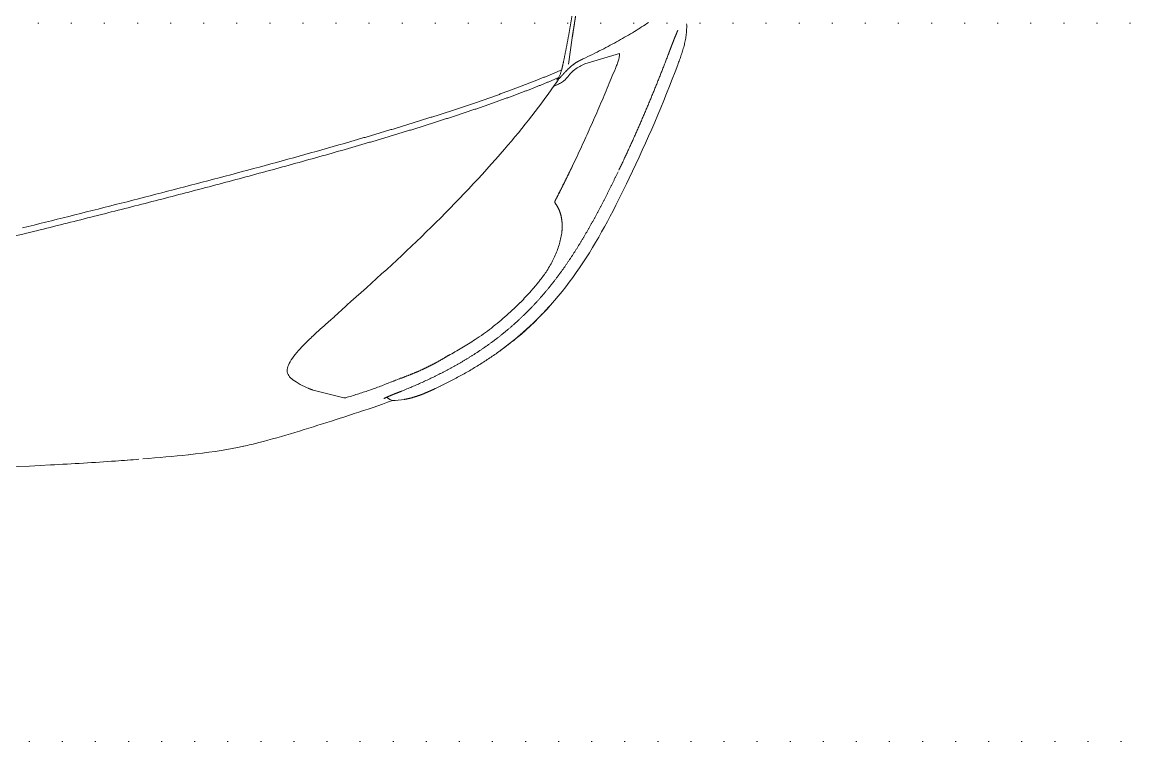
# Model space of a CAD drawing. Extents: x -2365 to 41970, y -230 to 8114.
# Drawn here: x 31223 to 31331.9, y 1439.5 to 1509.6 of the extents above; entities that cross this region are included whole.
import ezdxf
from ezdxf.xclip import XClip

# ---------------------------------------------------------------- set-up
doc = ezdxf.new("R2010")
doc.units = 0
doc.header["$LTSCALE"] = 25
doc.header["$XCLIPFRAME"] = 0
doc.linetypes.add('DOT2', pattern=[0.125, 0, -0.125])
doc.layers.get('0').update_dxf_attribs({"color": 9, "lineweight": 9})
doc.layers.add('04', color=9, linetype='Continuous', lineweight=9)
doc.layers.add('20', color=9, linetype='DOT2', lineweight=9)

# ---------------------------------------------------------------- blocks, each defined once
blk = doc.blocks.new('p-araba-polo')
for p, q in [((0.1556438648997869, -0.3961194808953081), (0.1592892307796774, -0.4217004362763959)), ((0.1094239984916498, -0.4113869156990262), (0.1433037711998395, -0.4214082166953262)), ((0.1682636251025542, -0.4355393278754037), (0.1700441275578441, -0.4382428499089741)), ((0.17202449956892, -0.4426556439778864), (0.1727196831935771, -0.4429117023904468)), ((0.1727196828699107, -0.4429117023381508), (0.1734590132596736, -0.4432011041292015)), ((0.3712213343995927, -0.6530110022386993), (0.3748701313581932, -0.6562167710618354)), ((0.3748701311740206, -0.6562167709949877), (0.3763632021990588, -0.6575241300911188)), ((0.3875345716279526, -0.6679916271740325), (0.3763632021990588, -0.6575241300911188)), ((0.4278423158916667, -0.7292942708929502), (0.4247934378239507, -0.7313859789976221)), ((0.4080701642641316, -0.7393905790118965), (0.3783363752051514, -0.7468698133104681)), ((0.3189494224807277, -0.7483493968432953), (0.3280409251587457, -0.7495201899438229)), ((0.3334405871494823, -0.7484551598318916), (0.3346200572808016, -0.7475984590617913)), ((0.3344090216215818, -0.7478144587303035), (0.3364945051648647, -0.7463742380337948))]:
    blk.add_line(p, q)
at = {"flags": 128}
for points in [[(0.3873609906133879, -0.6679991994871842), (0.3905577895610577, -0.6707065845412075), (0.3937579154642776, -0.6734358845289706)], [(0.4170624273484691, -0.6951609494344524), (0.4180921843435499, -0.696238428854926), (0.4193078049581232, -0.6975149369771856), (0.4206821063661437, -0.6989876322963795)], [(0.4270306716286428, -0.7063848700332614), (0.4276675198541966, -0.7072388788810571), (0.4282398881679228, -0.7080927272006649)]]:
    blk.add_lwpolyline(points, dxfattribs=at)
for points, degree, knots in [([(0.1448601558961968, -0.4166007626769073), (0.1418223561631748, -0.4151460906422102), (0.1357467459060331, -0.4122367414054225), (0.1269786086170939, -0.4078412319226885), (0.1184810771834464, -0.4034246283507486), (0.1102967189833635, -0.3989858069116821), (0.1024365388851152, -0.394527278567466), (0.0949341224380192, -0.3900510349280779), (0.0877739243995848, -0.3855606441271533), (0.0833370225819863, -0.3825579695356822), (0.0811185748960952, -0.3810566344211281)], 3, [0, 0, 0, 0, 0.1250006210459279, 0.2500016861291971, 0.3750023772778382, 0.5000027291904954, 0.6250027256875385, 0.7500022418362357, 0.8750013025236164, 1, 1, 1, 1]), ([(0.1516374620359784, -0.3710464073902671), (0.1519435881277218, -0.3729612388441268), (0.1525558379392464, -0.3767908869166234), (0.1531540435138368, -0.3806234584051253), (0.1534531451424073, -0.3825397367260024)], 3, [0, 0, 0, 0, 0.5000019368931803, 1, 1, 1, 1]), ([(0.0439991913866607, -0.3824005508224388), (0.0439772363220641, -0.3841125277525492), (0.0439333260520698, -0.3875364925636121), (0.0443461300935155, -0.3926724282847402), (0.0451035304101879, -0.3977713349221261), (0.0462022547938545, -0.4028138088834652), (0.0475776831796679, -0.4077902873105899), (0.0491669903709067, -0.4127044850593933), (0.0508997262440971, -0.4175707971493097), (0.0521114195835253, -0.4207940458072557), (0.0527172742390008, -0.4224056913800354)], 3, [0, 0, 0, 0, 0.1249869906595376, 0.2499747808355364, 0.3749648604653775, 0.4999604741514247, 0.6249643504973771, 0.7499729580686151, 0.8749848311545726, 1, 1, 1, 1]), ([(0.0615311477014302, -0.4113438636872928), (0.0608162331821518, -0.4094619573353242), (0.0593729850560294, -0.4056628208745537), (0.0571800888192229, -0.3999530599680696), (0.0549147117352504, -0.3942369145458997), (0.0533938682093549, -0.3906533575165838), (0.0526276807870545, -0.3888479934032318)], 3, [0, 0, 0, 0, 0.2429137469962615, 0.4903870333990226, 0.7432615264180679, 1, 1, 1, 1]), ([(0.153452890839219, -0.3825394644689908), (0.1537960695603147, -0.3848071075385491), (0.154482489573013, -0.3893428071331613), (0.1552567037930999, -0.3938604381038289), (0.1556438461898892, -0.3961194594934199)], 3, [0, 0, 0, 0, 0.4999544220822545, 1, 1, 1, 1]), ([(0.1134948559483746, -0.4260834624483181), (0.1129370331271389, -0.4247138336542946), (0.1118238692237696, -0.4219806695086703), (0.1104061261452784, -0.4178178203958112), (0.1094545522120143, -0.4140480446192214), (0.1094140019884549, -0.4121562627216094), (0.1094239984916498, -0.4113869156990262)], 3, [0, 0, 0, 0, 0.270368675124403, 0.5395344871238983, 0.8070216296385881, 1, 1, 1, 1]), ([(0.1433037565752215, -0.4214081444949898), (0.1449684688585648, -0.4221986125030384), (0.1482927199142523, -0.423777091941119), (0.151504054343377, -0.4260152628092868), (0.1531072226678702, -0.4271326066177466)], 3, [0, 0, 0, 0, 0.500778146914662, 1, 1, 1, 1]), ([(0.155322503136631, -0.4227715855141554), (0.1545004454537775, -0.4221336891711048), (0.152854716367699, -0.4208566442781461), (0.1502435114117588, -0.4192786272414964), (0.1475644358208683, -0.4178788044984856), (0.1457627598996964, -0.417027387465609), (0.1448601470805784, -0.4166008402054189)], 3, [0, 0, 0, 0, 0.2489856789960647, 0.4984601232955023, 0.7487359870608578, 1, 1, 1, 1]), ([(0.1618680530872325, -0.4288317264197304), (0.1607741426147982, -0.4277306274005781), (0.1585868303176312, -0.42552894135234), (0.1564104439369203, -0.4236905613461062), (0.1553225037997663, -0.422771585095461)], 3, [0, 0, 0, 0, 0.5001162721932115, 1, 1, 1, 1]), ([(0.1658170237353715, -0.4272914679782929), (0.1656487226840113, -0.4265848971882491), (0.1653116807782453, -0.4251699092020403), (0.1649971630492359, -0.4237296939579665), (0.1648396989791649, -0.4230086466733241)], 3, [0, 0, 0, 0, 0.4993475541106709, 1, 1, 1, 1]), ([(0.1553179783737733, -0.5209684483606765), (0.1523562368371927, -0.5147232614515361), (0.1464325919016574, -0.50223254632634), (0.1378848664367069, -0.483337212534579), (0.1295544143312099, -0.4643427186394718), (0.121423886860839, -0.4452573555417843), (0.1161380151653475, -0.4324751202550204), (0.1134948559422924, -0.4260834624483181)], 3, [0, 0, 0, 0, 0.1999586273099474, 0.3999281825915375, 0.5999212986121683, 0.7999437424159996, 1, 1, 1, 1]), ([(0.1531072226678702, -0.4271326066177466), (0.1539107076486061, -0.4277626152180432), (0.1554639368757193, -0.4289804945747023), (0.1568945587821986, -0.4305182562268044), (0.1575851204359537, -0.4312605342697538)], 3, [0, 0, 0, 0, 0.5172996790040099, 1, 1, 1, 1]), ([(0.1575851204229934, -0.4312605342797582), (0.1582439130680768, -0.4320606681984458), (0.15955644356211, -0.4336547967541123), (0.1615805747090349, -0.4361626749705323), (0.1632383922508325, -0.4375848984483213), (0.1640672094714546, -0.4382959316473887)], 3, [0, 0, 0, 0, 0.3350717761376382, 0.6675726075952833, 1, 1, 1, 1]), ([(0.1690538315480126, -0.4349895724234188), (0.1685658374198056, -0.4341885246433037), (0.1675917165222245, -0.4325894943729054), (0.1665174266123017, -0.4299797081576884), (0.1660509697343855, -0.4281896450788594), (0.1658170016621057, -0.4272917751415833)], 3, [0, 0, 0, 0, 0.3334794869615401, 0.665682881036204, 1, 1, 1, 1]), ([(0.1684042846262059, -0.4357624540296996), (0.1682773940281663, -0.4356493797043726), (0.167725244208782, -0.4351445984675451), (0.1671975947695614, -0.4346173189705809), (0.1667897673460175, -0.434209777480632)], 3, [0, 0, 0, 0, 0.227086408038035, 1, 1, 1, 1]), ([(0.1640672094714546, -0.4382959316473887), (0.164672070214408, -0.4387348630537958), (0.1658820732521917, -0.4396129301811556), (0.1678376781787279, -0.4407237654255454), (0.1691882318886542, -0.4413772631363458), (0.1698625597071555, -0.4417035527776392)], 3, [0, 0, 0, 0, 0.3335420423278977, 0.6672393423606398, 1, 1, 1, 1]), ([(0.1700441289418677, -0.4382428512962946), (0.1858215868744537, -0.4614073351966539), (0.2456853057008743, -0.5367698843725606), (0.317490923482751, -0.6056620811987017), (0.3712136202304919, -0.6530049622493693)], 3, [0, 0, 0, 0, 0.2908433637851699, 1, 1, 1, 1]), ([(0.6915655039574631, -0.5813648098421424), (0.6764123761161615, -0.5776054761725931), (0.6461082298188217, -0.5700873321497824), (0.6008181872593923, -0.5586843406418751), (0.5556845655163443, -0.547152959614067), (0.5107480260618901, -0.5354542603747348), (0.4660598651607871, -0.5235456644168011), (0.4216270948114698, -0.5114139374340853), (0.3923257037844792, -0.5030880133372051), (0.3776725219097443, -0.4989243447947587)], 3, [0, 0, 0, 0, 0.1429124287174379, 0.2858049633641293, 0.4286823786002239, 0.5715400550669344, 0.7143621050177275, 0.8571568147868561, 1, 1, 1, 1]), ([(0.3768822196691417, -0.5048357877463872), (0.3854216070746474, -0.5072673778939674), (0.4025002125283664, -0.5121305099648624), (0.4282968048250382, -0.5193040006080168), (0.4541977946296356, -0.5263965295154946), (0.4802033349507156, -0.5334059857524239), (0.5063006504326495, -0.5403426877030313), (0.5324828594970086, -0.5472133979750283), (0.5587411505948694, -0.5540247867946704), (0.5850671627997599, -0.5607823256999467), (0.6114534352806232, -0.5674911951642656), (0.6378958439694884, -0.574154942071786), (0.6643861985787681, -0.580780444291321), (0.6820845165206606, -0.5851656853023856), (0.6909339253044209, -0.5873583677058463)], 3, [0, 0, 0, 0, 0.0833420516081169, 0.1666824503321695, 0.2500004897064798, 0.3333063304655494, 0.4166154484564301, 0.4999363537502913, 0.5832684703240676, 0.6666063707675755, 0.7499461781500393, 0.8332897880338435, 0.9166425408941108, 1, 1, 1, 1]), ([(0.1719674575450085, -0.5543915273737952), (0.1691273584431201, -0.5488544891155556), (0.1634465420985407, -0.5377792074766603), (0.1580276961602749, -0.5265724412090549), (0.1553179783737733, -0.5209684483606765)], 3, [0, 0, 0, 0, 0.4999455940574217, 1, 1, 1, 1]), ([(0.0999440484591219, -0.5329266152060513), (0.1136717695911216, -0.5611442513386323), (0.1417044424971436, -0.616714044155728), (0.1884033111830945, -0.6723997889798597), (0.2203610735916754, -0.6971551173021169), (0.2283557227849542, -0.7028126241759481)], 3, [0, 0, 0, 0, 0.4363140727849699, 0.8629468861298235, 1, 1, 1, 1]), ([(0.1720708559803938, -0.5572385773874516), (0.1722546742495297, -0.5569883784163352), (0.1726070917903826, -0.5565086953757686), (0.1724985920815811, -0.555380137545953), (0.1721500462663243, -0.5547313815117008), (0.1719674615486042, -0.5543915325387019)], 3, [0, 0, 0, 0, 0.3417301855796922, 0.6551672607520751, 1, 1, 1, 1]), ([(0.1811010847001739, -0.6243485240906779), (0.1799699851887908, -0.6225812625694829), (0.1777077961837108, -0.6190467551792694), (0.1747179627707283, -0.6135496363716442), (0.1720477613400817, -0.6079470205082629), (0.1697507006209094, -0.6022517974633815), (0.1678720136605989, -0.5965043212886343), (0.1664092015665233, -0.5907350401553089), (0.1658824002938104, -0.5869295660322535), (0.1656190094995509, -0.5850269000656994)], 3, [0, 0, 0, 0, 0.1428696211326688, 0.2857379769127164, 0.4286033811745796, 0.5714641205151942, 0.7143188138320676, 0.8571647440960376, 1, 1, 1, 1]), ([(0.1875059020017602, -0.6330360360958452), (0.1863907244005531, -0.6316203211881515), (0.1841605094885494, -0.6287890694714946), (0.1821208501949627, -0.6258286438096407), (0.1811010847001739, -0.6243485240906779)], 3, [0, 0, 0, 0, 0.5000314522683437, 1, 1, 1, 1]), ([(0.1773553406160886, -0.6571687103498505), (0.1799922923066788, -0.6600574067219754), (0.1852661853580457, -0.6658347881500504), (0.1935861186464649, -0.6741123294052329), (0.2021976863019859, -0.682082601858582), (0.2111177227517373, -0.6897069293115692), (0.2203211436268475, -0.6969856498308076), (0.2297894345691702, -0.7039159693898541), (0.2394990561580244, -0.7105033670261208), (0.2494264758938129, -0.7167571201216419), (0.2595472148109934, -0.722692754857917), (0.2698422115805101, -0.7283195276484093), (0.2802805606770562, -0.7336776127268508), (0.2873527713321096, -0.7370179107664258), (0.2908888813083763, -0.7386880619816197)], 3, [0, 0, 0, 0, 0.0833325406977272, 0.1666647549424596, 0.2499970290513449, 0.3333293527416994, 0.4166617924185961, 0.4999945338079426, 0.5833277450876287, 0.6666614635620807, 0.7499956082731609, 0.8333300990142863, 0.9166649399602388, 1, 1, 1, 1]), ([(0.2500877773915704, -0.6900524666807399), (0.2474304133331771, -0.6882695124556903), (0.2421170596348929, -0.6847045261696252), (0.2343493080904295, -0.6789519064192149), (0.226774717622277, -0.6728664251664754), (0.2193538951677283, -0.6664999325948742), (0.2145390837112018, -0.6620315480229239), (0.2121318637271656, -0.6597975281168686)], 3, [0, 0, 0, 0, 0.2000844735739454, 0.4000654612087882, 0.6000415995391379, 0.8000362292412436, 1, 1, 1, 1]), ([(0.2762413271992159, -0.7056217494524475), (0.2741038451056852, -0.7044803599063556), (0.2697167870759358, -0.7021326679341513), (0.2631840084308123, -0.6983247399897295), (0.2565965006783131, -0.6942965556603298), (0.2522574780955438, -0.6914672453464022), (0.2500877773915704, -0.6900524666807399)], 3, [0, 0, 0, 0, 0.2403773639443859, 0.4935519125754066, 0.7467538481881669, 1, 1, 1, 1]), ([(0.3313945850031814, -0.7311691869735882), (0.3305776715442334, -0.7308343090736429), (0.3289305682635017, -0.7301591108850971), (0.3264740759794904, -0.7292003463030455), (0.3240506723835779, -0.7282802261779437), (0.321725158043705, -0.7274158723314202), (0.3202378722315871, -0.7268710238024312), (0.3195193512335095, -0.7266078026343337)], 3, [0, 0, 0, 0, 0.1988600806747997, 0.4009520073870762, 0.6060056500940831, 0.8096578268393937, 1, 1, 1, 1]), ([(0.2908888805686729, -0.7386880616877392), (0.2937767116457053, -0.7400054649981201), (0.2995517327808557, -0.7426399791919353), (0.3084897334586572, -0.7459346710595299), (0.3146462400804353, -0.7475687829574867), (0.3177668486219431, -0.7481331437986399)], 3, [0, 0, 0, 0, 0.3334105581222478, 0.6667471083763739, 1, 1, 1, 1]), ([(0.3763706204342156, -0.7467798063080267), (0.3725622916588236, -0.7456557167955538), (0.3649456277757963, -0.7434075359014827), (0.353645280007413, -0.739642770841428), (0.3424330955018036, -0.7356247726089435), (0.3350740745251528, -0.7326543765434366), (0.3313945850031814, -0.7311691869735882)], 3, [0, 0, 0, 0, 0.2500010163704178, 0.5000024484368533, 0.7500026487667684, 1, 1, 1, 1]), ([(0.3308252985694366, -0.7494826010912305), (0.3436216035240704, -0.7542367104596082), (0.3636389717196379, -0.7609032657144326), (0.3937763625773414, -0.7705939332056176), (0.4253710153164434, -0.7806020283134956), (0.4544196066909763, -0.7889632247488266), (0.4711161849443784, -0.7930134924652066), (0.4756705105339734, -0.7940547639427536)], 3, [0, 0, 0, 0, 0.2602134023047038, 0.4202085494539272, 0.662967099877326, 0.8972239763320644, 1, 1, 1, 1]), ([(0.4758349354826806, -0.7940923680412056), (0.4779043591194636, -0.7945681165912079), (0.4931171793150498, -0.7978220544649588), (0.5106478196695435, -0.8002744364329004), (0.5297322091993238, -0.8023311634660643)], 3, [0, 0, 0, 0, 0.1242129633084286, 1, 1, 1, 1]), ([(0.5780002694045834, -0.806730518527928), (0.5851937530088663, -0.8072974723391865), (0.613618445041027, -0.8094022277824564), (0.694321087804383, -0.814214253002973), (0.7937965959581561, -0.8180870244243293), (0.9022306763475852, -0.8216126235053877), (0.9868525679074764, -0.8237844807728009), (1.048559049289735, -0.8241314274762032), (1.080808069434681, -0.8235827762724596)], 3, [0, 0, 0, 0, 0.0495518292790014, 0.1823677087932325, 0.5111368624744085, 0.6070992257028434, 0.7860396917318208, 1, 1, 1, 1]), ([(0.5893541972147887, -0.8073687922414904), (0.589354200188211, -0.8073687923401706), (0.5893542031612355, -0.807368792438737), (0.5893542061346579, -0.8073687925374173), (0.5893542091080235, -0.8073687926358701), (0.5893542120809911, -0.8073687927345503), (0.5893542150544137, -0.8073687928331167), (0.589354218027836, -0.8073687929317969), (0.589354218027836, -0.8073687929317969), (0.5893542150545273, -0.8073687928331167), (0.5893542102973015, -0.8073687926753194), (0.58935420494538, -0.8073687924979681), (0.5893542001879837, -0.8073687923401706), (0.5893541972147887, -0.8073687922414904), (0.5893541972147887, -0.8073687922414904)], 7, [0, 0, 0, 0, 0, 0, 0, 0, 1, 1, 1, 1, 1, 1, 1, 1.000000020824484, 1.000000020824484, 1.000000020824484, 1.000000020824484, 1.000000020824484, 1.000000020824484, 1.000000020824484, 1.000000020824484])]:
    blk.add_open_spline(points, degree=degree, knots=knots)
for points, degree in [([(0.1534528839998188, -0.3825394571953069), (0.1531993343999147, -0.3808965138952942), (0.1529425197996943, -0.3792540731952698), (0.1526832767998485, -0.3776120956953122), (0.1524228116998074, -0.3759704225953868), (0.15216169699994, -0.374328937095342), (0.1518999946998178, -0.3726875976952755), (0.1516374619998828, -0.3710464073952693)], 7), ([(0.155351371599977, -0.3724067512953155), (0.1570389526998497, -0.3826305845953897), (0.1588134206997438, -0.3928337415953678), (0.1606818895998003, -0.4030452029953722), (0.1627001143997404, -0.4132234986953876), (0.1648396989997423, -0.4230086466952514)], 5), ([(0.0529673423623649, -0.3896466641045748), (0.0527978039105506, -0.3895559150448662), (0.0526884655400863, -0.3894196837612611), (0.0526387777873652, -0.3892445101561037), (0.0526329677355193, -0.3890463415286689), (0.0526275208997049, -0.3888480481953138)], 5), ([(0.0615311476998954, -0.4113438636952367), (0.0603056492998917, -0.4081305237952791), (0.0590935539999578, -0.4049234472953316), (0.0578546569999503, -0.4016647294953231), (0.056575950899969, -0.3983647943954196), (0.0552644185999043, -0.395078642395319), (0.0539398271998266, -0.3918820960952729), (0.0526275208997049, -0.3888480481953138)], 7), ([(0.1556438648997869, -0.3961194808953081), (0.1552977300998464, -0.3941866052953173), (0.1549670370998228, -0.392250200095404), (0.1546498429997882, -0.3903109276952676), (0.1543440987996973, -0.3883693724952621), (0.1540478959998381, -0.3864260977952512), (0.1537532420998104, -0.3844824312952824), (0.1534529097997392, -0.3825396249953741)], 7), ([(0.0615993073573691, -0.4115230294834051), (0.0614741495958242, -0.4115350892986954), (0.0614162071385067, -0.4115172591677805), (0.0614231948453039, -0.4114719289424187), (0.0614769488921638, -0.4114079770028951), (0.0615311476998954, -0.4113438636952367)], 5), ([(0.0615993073438972, -0.4115230294479347), (0.0614741495871272, -0.4115350892756027), (0.0614162071394731, -0.4115172591615277), (0.061423194850363, -0.4114719289366065), (0.0614769488947786, -0.4114079769999251), (0.0615311476998954, -0.4113438636952367)], 5), ([(0.1101130331998092, -0.5251397206953783), (0.1024743729998931, -0.5091911105953387), (0.0950872694997429, -0.4931338518953084), (0.0879246011999158, -0.4769646804953567), (0.0809902348997866, -0.4606945878953042), (0.0742938211998308, -0.4443365037953839), (0.0678255904998082, -0.4278929782953896), (0.0615311476998954, -0.4113438636952367)], 7), ([(0.1058228902151654, -0.4093201062047314), (0.1058207542826608, -0.4093375287518484), (0.1058186670416035, -0.4093550456311448), (0.1058166286515529, -0.4093726570525718), (0.1058146392725803, -0.4093903632270753), (0.1058126990645292, -0.4094081643666954), (0.1058108081870159, -0.4094260606845808), (0.1058089667999411, -0.4094440523953012)], 7), ([(0.1058380541506381, -0.4093288903836623), (0.1058283426960997, -0.4093672457194942), (0.1058186547353443, -0.409405649072923), (0.10580896677493, -0.4094440524264514)], 3), ([(0.0527172745003668, -0.4224056915315942), (0.0526523534074386, -0.4223680526000493), (0.0526612310816859, -0.4223161922026151)], 2), ([(0.0526603191175354, -0.4223238223906805), (0.052657178536208, -0.4223708494841816), (0.0527172732410009, -0.4224056907582821)], 2), ([(0.0526643622627603, -0.4223515793575814), (0.0668005050989109, -0.4598493279680583), (0.0826134352426493, -0.4967539383059006), (0.0999185655570045, -0.5329237116853704)], 3), ([(0.1448601332997441, -0.4166009615953499), (0.1466424589996791, -0.4174460166953935), (0.1484408054000141, -0.4182915487952954), (0.1502456700998209, -0.4192133753953016), (0.1520254702999182, -0.4202650219954052), (0.1537302633997797, -0.4214594480953196), (0.1553225034999741, -0.4227715862952977)], 6), ([(0.1658170731997188, -0.4272911540954283), (0.1656098349998842, -0.4264519586953242), (0.1654124781998689, -0.4256006399953094), (0.1652203388997009, -0.4247409623953758), (0.1650295449997543, -0.4238764918952711), (0.1648396989997423, -0.4230086466952514)], 5), ([(0.1531072226997594, -0.4271326065953503), (0.1538135737999937, -0.4276689116952355), (0.1545069940999042, -0.4282259965954012), (0.1551802133997739, -0.4288001708953289), (0.1558289911999964, -0.4293910058953401), (0.1564497128998141, -0.4299989506953211), (0.1570375407999336, -0.4306233028953557), (0.1575851203998582, -0.4312605342953333)], 7), ([(0.1618680530997949, -0.4288317263953872), (0.1628200234999895, -0.429844215695411), (0.1635926688998097, -0.4307120014953938), (0.1643620422997287, -0.4315839047953745), (0.1651683052998578, -0.4324879431953548), (0.1659843188996888, -0.4333819010953306), (0.1667897672998606, -0.4342097774952976)], 6), ([(0.1667897694998146, -0.434209786395499), (0.1658232715999475, -0.43321649549533), (0.1648408648996451, -0.4321238384953717), (0.1638832624000202, -0.4310441424953382), (0.1630115246998685, -0.430047890995283), (0.1618680530997949, -0.4288317263953872)], 5), ([(0.1658170662196881, -0.4272918033725404), (0.1920950396486773, -0.4387831347195146), (0.2206833056327468, -0.4497493953444831), (0.250750721607119, -0.4602464587778599), (0.2817628096967724, -0.4703512361979705), (0.3133118602910372, -0.4801082833590585), (0.3453218573611707, -0.4896257284258212), (0.3776725294998187, -0.4989241488952843)], 7), ([(0.3768824446999588, -0.5048273927953772), (0.3445529928499127, -0.4955560639441359), (0.3125872316908271, -0.4860856240215839), (0.2814951420327816, -0.4764749072682975), (0.2513922739401551, -0.4666471278128342), (0.2221311965333825, -0.4564902979445691), (0.1943378386270638, -0.4459173638229999), (0.1690537893420014, -0.4349895541820104)], 7), ([(0.1705817693659242, -0.4372820376164413), (0.1700724511649696, -0.4365178787818423), (0.1695631329640719, -0.4357537199472148), (0.1690538147630036, -0.4349895611124879)], 3), ([(0.1705817693999165, -0.4372820375954234), (0.1702702130999683, -0.436827271295428), (0.1699592647998998, -0.4363721091952897), (0.1696517427000117, -0.4359148074953368), (0.1693496751999532, -0.4354541649954485), (0.169053822499734, -0.4349895715953238)], 5), ([(0.1698625435593613, -0.4417036484060049), (0.170703159628431, -0.4420705397334217), (0.1715437756973301, -0.4424374310609523), (0.1723843917663999, -0.4428043223883691)], 3), ([(0.1723843917663999, -0.4428043223883691), (0.1716954189196258, -0.4425116332051573), (0.171006446072397, -0.4422189440221871), (0.1703191632625476, -0.4419248060057584)], 3), ([(0.1723847000050682, -0.4428034085880057), (0.1727498260309517, -0.4429501523072617), (0.1731149520567214, -0.4430968960265176), (0.1734828355630498, -0.4432353130344922)], 3), ([(0.1731251555196991, -0.4427288555240097), (0.1730409441610732, -0.4428882103585324), (0.1729113937013267, -0.4429590801722583), (0.1727467683004988, -0.4429474726055105), (0.172564430645366, -0.4428778474105997), (0.1723848078998458, -0.4428034520952764)], 5), ([(0.1723848078998458, -0.4428034520952764), (0.1725637845247547, -0.4428775798032661), (0.1727454565623248, -0.4429469716462507), (0.172909616492916, -0.4429589526618827), (0.1730390774175703, -0.4428892236631868), (0.1731236350750009, -0.4427317101535522)], 5), ([(0.1723848078998458, -0.4428034520952764), (0.172568270882266, -0.4428780879863723), (0.172751127489164, -0.4429515396260371), (0.1729336229565206, -0.4430238116574259), (0.1731159883066766, -0.4430948593505946), (0.1732984354629252, -0.4431645861457128), (0.1734811460348737, -0.4432328607312997)], 6), ([(0.1553180120998832, -0.5209684470953562), (0.1585492959093244, -0.5277049800415483), (0.1618266939696014, -0.5344189634247272), (0.1651502697044407, -0.5411084485540272), (0.168527065162607, -0.5477684283346065), (0.17196745612938, -0.5543915222342406)], 5), ([(0.0999440484613388, -0.5329266152057102), (0.0998613290095136, -0.5329385494021608), (0.1000425310032824, -0.5328237529581658)], 2), ([(0.1000425310032824, -0.5328237529581658), (0.0998613290115032, -0.5329385494006686), (0.0999440484591219, -0.5329266152060513)], 2), ([(0.1949279016997707, -0.6584719881955153), (0.1793708700998877, -0.6422222020953541), (0.165232405799884, -0.6246260798952648), (0.1525901176997877, -0.6059232313954084), (0.141197873799797, -0.5865795846954001), (0.130624900599912, -0.5668345625954175), (0.120553420799979, -0.5468750148954769), (0.1108779664997996, -0.5267345251952236)], 7), ([(0.1719674614998894, -0.5543915325952044), (0.1722923579998792, -0.5550213522953982), (0.1726229289998855, -0.5556387578952667), (0.1727607360998036, -0.5563213631953517), (0.1724036168998282, -0.5567739113953252), (0.1720708445997729, -0.5572386472954208)], 5), ([(0.1720708473308719, -0.5572386434033519), (0.1688117455356064, -0.5617469861735885), (0.1664646035318924, -0.5668963716793627), (0.1651843063407909, -0.5726541804364019), (0.1649735488875308, -0.5787661564720282), (0.1656190097999115, -0.5850269000953717)], 5), ([(1.039556087392838, -0.6704574305833546), (0.989068501531733, -0.6587489959108268), (0.9388141213256062, -0.6470129985022908), (0.8887876491561428, -0.6352446314123057), (0.8389907848607548, -0.6234212658239074), (0.7894213131071979, -0.6115203271950663), (0.7400711543580201, -0.5995105783146926), (0.6909339198997487, -0.5873583689953961)], 7), ([(0.1875059019997138, -0.6330360360953904), (0.1920501591997663, -0.6387567423953299), (0.1968565025999851, -0.6442750316954147), (0.201784183699715, -0.649662033595277), (0.2068887818998064, -0.6548309849953143), (0.2121318636998239, -0.6597975280952681)], 5), ([(0.3712395409997953, -0.6528635325953333), (0.3711507113497987, -0.6530621107954034), (0.3712433291748312, -0.6530527740202245), (0.3714405498873816, -0.6529058996827644)], 3), ([(0.1950088750502346, -0.6585585292944957), (0.1949160217022836, -0.65861873908635), (0.194869785923629, -0.6586310837537753), (0.1948679946153788, -0.6585987641064861), (0.19489780198478, -0.6585355135290314), (0.1949279016997707, -0.6584719881955153)], 5), ([(0.321712992799803, -0.7402708057953618), (0.3015839073997313, -0.7321854257953504), (0.2818762509998578, -0.7231120004953341), (0.2626232378997884, -0.7129897535953376), (0.244009691199949, -0.7016022776953009), (0.2263429021998604, -0.6886387416953852), (0.209973383399813, -0.6741857715952478), (0.1949279016997707, -0.6584719881955153)], 7), ([(0.3748892102997843, -0.6560728461954426), (0.3748115791412374, -0.6562439066418478), (0.3748714737495221, -0.656256516837388), (0.3750181653424534, -0.6561577908633894)], 3), ([(0.3748892102997843, -0.6560728461954426), (0.3748115791285045, -0.6562439066633347), (0.3748714737343448, -0.6562565168598838), (0.3750181653364848, -0.6561577908672547)], 3), ([(0.3755918630477026, -0.6550365699894058), (0.3755910905571795, -0.6550358942682664), (0.3755912836798529, -0.6550360631986081), (0.3755914768024127, -0.6550362321288219), (0.3755916699248019, -0.6550364010590642), (0.3755918630477026, -0.6550365699894058)], 5), ([(0.3755918630361066, -0.6550365700058906), (0.3755910905458677, -0.6550358942848648), (0.3755912836681432, -0.6550360632152206), (0.3755914767908735, -0.6550362321454344), (0.3755916699133763, -0.6550364010756482), (0.3755918630361066, -0.6550365700058906)], 5), ([(0.3874494930997798, -0.6680273762952851), (0.3874705947649204, -0.6680193866372833), (0.3874981162312565, -0.6680079156993628), (0.3875320413884537, -0.6679930475920486), (0.3875722757121593, -0.6679748905807941), (0.3876186560472661, -0.6679535753345222)], 5), ([(0.3876103754121232, -0.6679559004754623), (0.3875508287828779, -0.6679827366847207), (0.3875001610156801, -0.6680050563903565), (0.3874494932483117, -0.6680273760961059)], 3), ([(0.3937579154347191, -0.673435884505679), (0.3987101722842681, -0.6776563397274771), (0.4035654883336975, -0.6820297894621206), (0.4081728650396599, -0.6864143234015359)], 3), ([(0.4081728650414789, -0.6864143234032412), (0.4112679068809371, -0.6893652019818717), (0.4142835269847183, -0.6922790968937848), (0.4170627077077711, -0.6951612429049591)], 3), ([(0.2764917253657586, -0.7056686523738877), (0.2763550911107018, -0.705666829631099), (0.2762327035197813, -0.7056364032703187), (0.2761263679253716, -0.7055768394563984), (0.2760378896673501, -0.7054876043663257), (0.2759690740998053, -0.7053681641953063)], 5), ([(0.2764917253708745, -0.7056686524272209), (0.2763550911145671, -0.7056668296482798), (0.2762327035219982, -0.705636403271555), (0.2761263679266221, -0.7055768394578621), (0.2760378896679754, -0.7054876043671215), (0.2759690740998053, -0.7053681641953063)], 5), ([(0.3195193511997445, -0.7266078025953533), (0.3131003055000292, -0.7242636507952371), (0.306720725899936, -0.7217078494953597), (0.3003943000997538, -0.7189273889953114), (0.2941388908998874, -0.7159117798953503), (0.2879735862999269, -0.7126502506953188), (0.2819142591997661, -0.7091382598953259), (0.2759690740998053, -0.7053681641953063)], 7), ([(0.4206822971417524, -0.6989878406294423), (0.4229883909001729, -0.7015529818073531), (0.4251665167670922, -0.7040096858447386), (0.4270305027192763, -0.7063846521670883)], 3), ([(0.4282398190096047, -0.7080926204198335), (0.4315562125789825, -0.7130774693539479), (0.4335053962897746, -0.7173535656539656), (0.4333900168801961, -0.7203908255056461)], 3), ([(0.3227504232856972, -0.7277782410438789), (0.3220129334893613, -0.7276371052652025), (0.3213318669875775, -0.727451206002101), (0.3206959164397745, -0.7272149750939292), (0.3200901941838765, -0.7269292224381019), (0.3195193511997445, -0.7266078025953533)], 5), ([(0.3227503467356882, -0.7277782066758931), (0.3220128832325031, -0.7276370615177115), (0.3213318403773542, -0.7274511529974462), (0.3206959098463358, -0.7272149169962036), (0.3200902006545903, -0.7269291737477204), (0.3195193511997445, -0.7266078025953533)], 5), ([(0.4333900169011713, -0.7203908226953076), (0.4334150149207972, -0.7238691890982949), (0.4311101022520348, -0.7268837024266617), (0.4278431564669632, -0.729293677743371)], 3), ([(0.2817028903391474, -0.7343026086799541), (0.2817496844112384, -0.7343269072887324), (0.2817944602480224, -0.7343502649539176), (0.2818371277298865, -0.7343726416338399)], 3), ([(0.2840227457206197, -0.7354353520919262), (0.2862964821541141, -0.7365354102196023), (0.288570400516619, -0.7376127968707351), (0.2908662476642689, -0.7386784332027219)], 3), ([(0.2909700648959301, -0.7387164394590258), (0.290928732701218, -0.7387039013484441), (0.2908888809480459, -0.7386880618383742)], 2), ([(0.3189494224807277, -0.7483493968432953), (0.3137706272023593, -0.7474447622523713), (0.3088638652556597, -0.7461418136798414), (0.3041822964543144, -0.7445254579721308), (0.2996688883322349, -0.7426867652770709), (0.2952597886642252, -0.7407133431044884), (0.2908888804998924, -0.7386880616953562)], 6), ([(0.3391988292997894, -0.7475771512953174), (0.3378458065000132, -0.7468767939953836), (0.3359452287998579, -0.746007044395455), (0.3335575018999179, -0.7449934322953454), (0.3307985318996316, -0.7438751632953285), (0.3278125176998401, -0.7426945117953068), (0.3247439712997675, -0.7414882749952625), (0.3217129817997488, -0.7402708326953729)], 7), ([(0.3217129817997488, -0.7402708326953729), (0.3217167571010577, -0.7403111260285727), (0.3217205908968026, -0.7403512759852758), (0.3217341974121268, -0.7403661014833319), (0.3217621713479843, -0.7403426581373509), (0.3218058910547938, -0.7402763206290358)], 5), ([(0.3217887246790383, -0.7403010485963791), (0.3217534224511951, -0.7403488966104846), (0.3217309964086894, -0.7403618426233008), (0.3217199617150186, -0.7403445378594001), (0.32171645269392, -0.7403077320357171), (0.321712992799803, -0.7402708057953618)], 5), ([(0.3291010166697674, -0.7302818336874993), (0.3290996511244657, -0.7302857333071274), (0.3290982897135564, -0.7302896339209469), (0.3290969324429511, -0.7302935355045151), (0.3290955793193007, -0.730297438033503), (0.3290942303475504, -0.7303013414832265), (0.3290928855337256, -0.730305245829058), (0.3290915448841361, -0.7303091510461713), (0.3290902084043523, -0.7303130571099103), (0.3290888760998314, -0.7303169639953778)], 9), ([(0.3290888760998314, -0.7303169639953778), (0.3291466476159712, -0.7303353334083198), (0.3292044878601246, -0.7303537779933862), (0.3292623959585512, -0.7303722966025675), (0.3293203710535408, -0.7303908881386719), (0.3293784123018213, -0.730409551552711), (0.3294365188774009, -0.7304282858429901), (0.3294946899675892, -0.7304470900543123), (0.3295529247760669, -0.7304659632760462), (0.3296112225201568, -0.730484904641898)], 9), ([(0.3296112942260265, -0.7304849279395143), (0.3295529884456982, -0.730465983910662), (0.3294947456174668, -0.7304471080436628), (0.3294365665240662, -0.7304283012050377), (0.3293784519630662, -0.7304095643059725), (0.3293204027461343, -0.7303908983019483), (0.3292624197007967, -0.7303723041951429), (0.3292045036697573, -0.7303537830347154), (0.3291466555112947, -0.7303353359188663), (0.3290888760998314, -0.7303169639953778)], 9), ([(0.3316992418303926, -0.7312887248939292), (0.3315483019125622, -0.7312655087930438), (0.331439677674382, -0.7312417153908513), (0.3313760310360294, -0.7312175677259348), (0.3313600686644804, -0.7311933050143296), (0.3313945849998277, -0.7311691869953024)], 5), ([(0.3316993005439599, -0.7312887506795818), (0.3315483325734476, -0.7312655334074947), (0.3314396873583973, -0.7312417376743809), (0.3313760277810616, -0.7312175859235311), (0.3313600616111216, -0.7311933164835408), (0.3313945845998774, -0.7311691877954303)], 5), ([(0.4080701642641316, -0.7393905790118965), (0.408910774486003, -0.7390962589631727), (0.4097482811106943, -0.7387928140667555), (0.410582615222495, -0.7384801304899327), (0.4114136878934005, -0.7381580810010604), (0.4122413870420587, -0.7378265233300993), (0.4130655743053353, -0.7374852985616229)], 6), ([(0.4247932960471417, -0.731386067511366), (0.4196098892304008, -0.7346651599532237), (0.4138942062016327, -0.7373211463733327), (0.4081214542450767, -0.7393684958180698)], 3), ([(0.3280409251587457, -0.7495201899438229), (0.3299124655699188, -0.7498936503143199), (0.3326468586407714, -0.7490909674230437), (0.3334405564501139, -0.7484551785479284)], 3), ([(0.3342129781306085, -0.7478941384624563), (0.334235531383456, -0.7478907941452775), (0.3342580477263937, -0.7478874056316444), (0.3342805640696724, -0.7478840171181389)], 3), ([(0.3342251281770245, -0.7479057150982129), (0.334236438791379, -0.7479017130489041), (0.3342476390524781, -0.7478975438454825), (0.3342587276470113, -0.7478932058771619), (0.3342697031655462, -0.7478886975126074), (0.3342805640997994, -0.7478840170954016)], 5), ([(0.3391988292997894, -0.7475771512953174), (0.3389015790819485, -0.7474871586564263), (0.3385805469688421, -0.7473901357428617), (0.3382530370690802, -0.747243507766342), (0.3379423310561833, -0.7470428911136509), (0.3376679664306721, -0.7467991528139635)], 5), ([(0.3391988292997894, -0.7475771512953174), (0.3389626351937522, -0.7475056434221728), (0.3387114255734787, -0.7474296967440921), (0.3384538818406781, -0.7473279516611769), (0.3382010683300223, -0.7471942733352535), (0.3379633528226122, -0.7470304849797316)], 5), ([(0.3763706256997921, -0.7467797946952573), (0.3767929457840182, -0.7469003181198417), (0.377204013188134, -0.7469668954885123), (0.3776004954993368, -0.7469822130063762), (0.3779790603079505, -0.74694895687864), (0.3783363752051514, -0.7468698133104681)], 5), ([(0.5298968377529718, -0.8023487423723594), (0.5443465297179843, -0.8038906795438548), (0.5587669357945515, -0.8051883081989075), (0.5740642069616797, -0.8064180181947619)], 3)]:
    blk.add_open_spline(points, degree=degree)
blk = doc.blocks.new('catikatirevizepergole-krt')
blk.add_lwpolyline([(-30, 719.9988589227577), (-30, 649.9999999992423), (-800.0000000012367, 649.9999999992423), (-800.0000000012295, 719.9988589227577)], close=True)

msp = doc.modelspace()

# ---------------------------------------------------------------- block references
at = {"layer": '04'}
ref = msp.add_blockref('p-araba-polo', (31292.16660041623, 1547.686767538074), dxfattribs=dict(at, xscale=-100, yscale=100, zscale=100))
XClip(ref).set_block_clipping_path([(-0.092476395129097, -0.9835002962429371), (4.065097039546714, 0.9845199443972206)])
at = {"layer": '20'}
msp.add_blockref('catikatirevizepergole-krt', (31679.43680553892, 789.5033917214132), dxfattribs=at)

doc.saveas('drawing.dxf')
